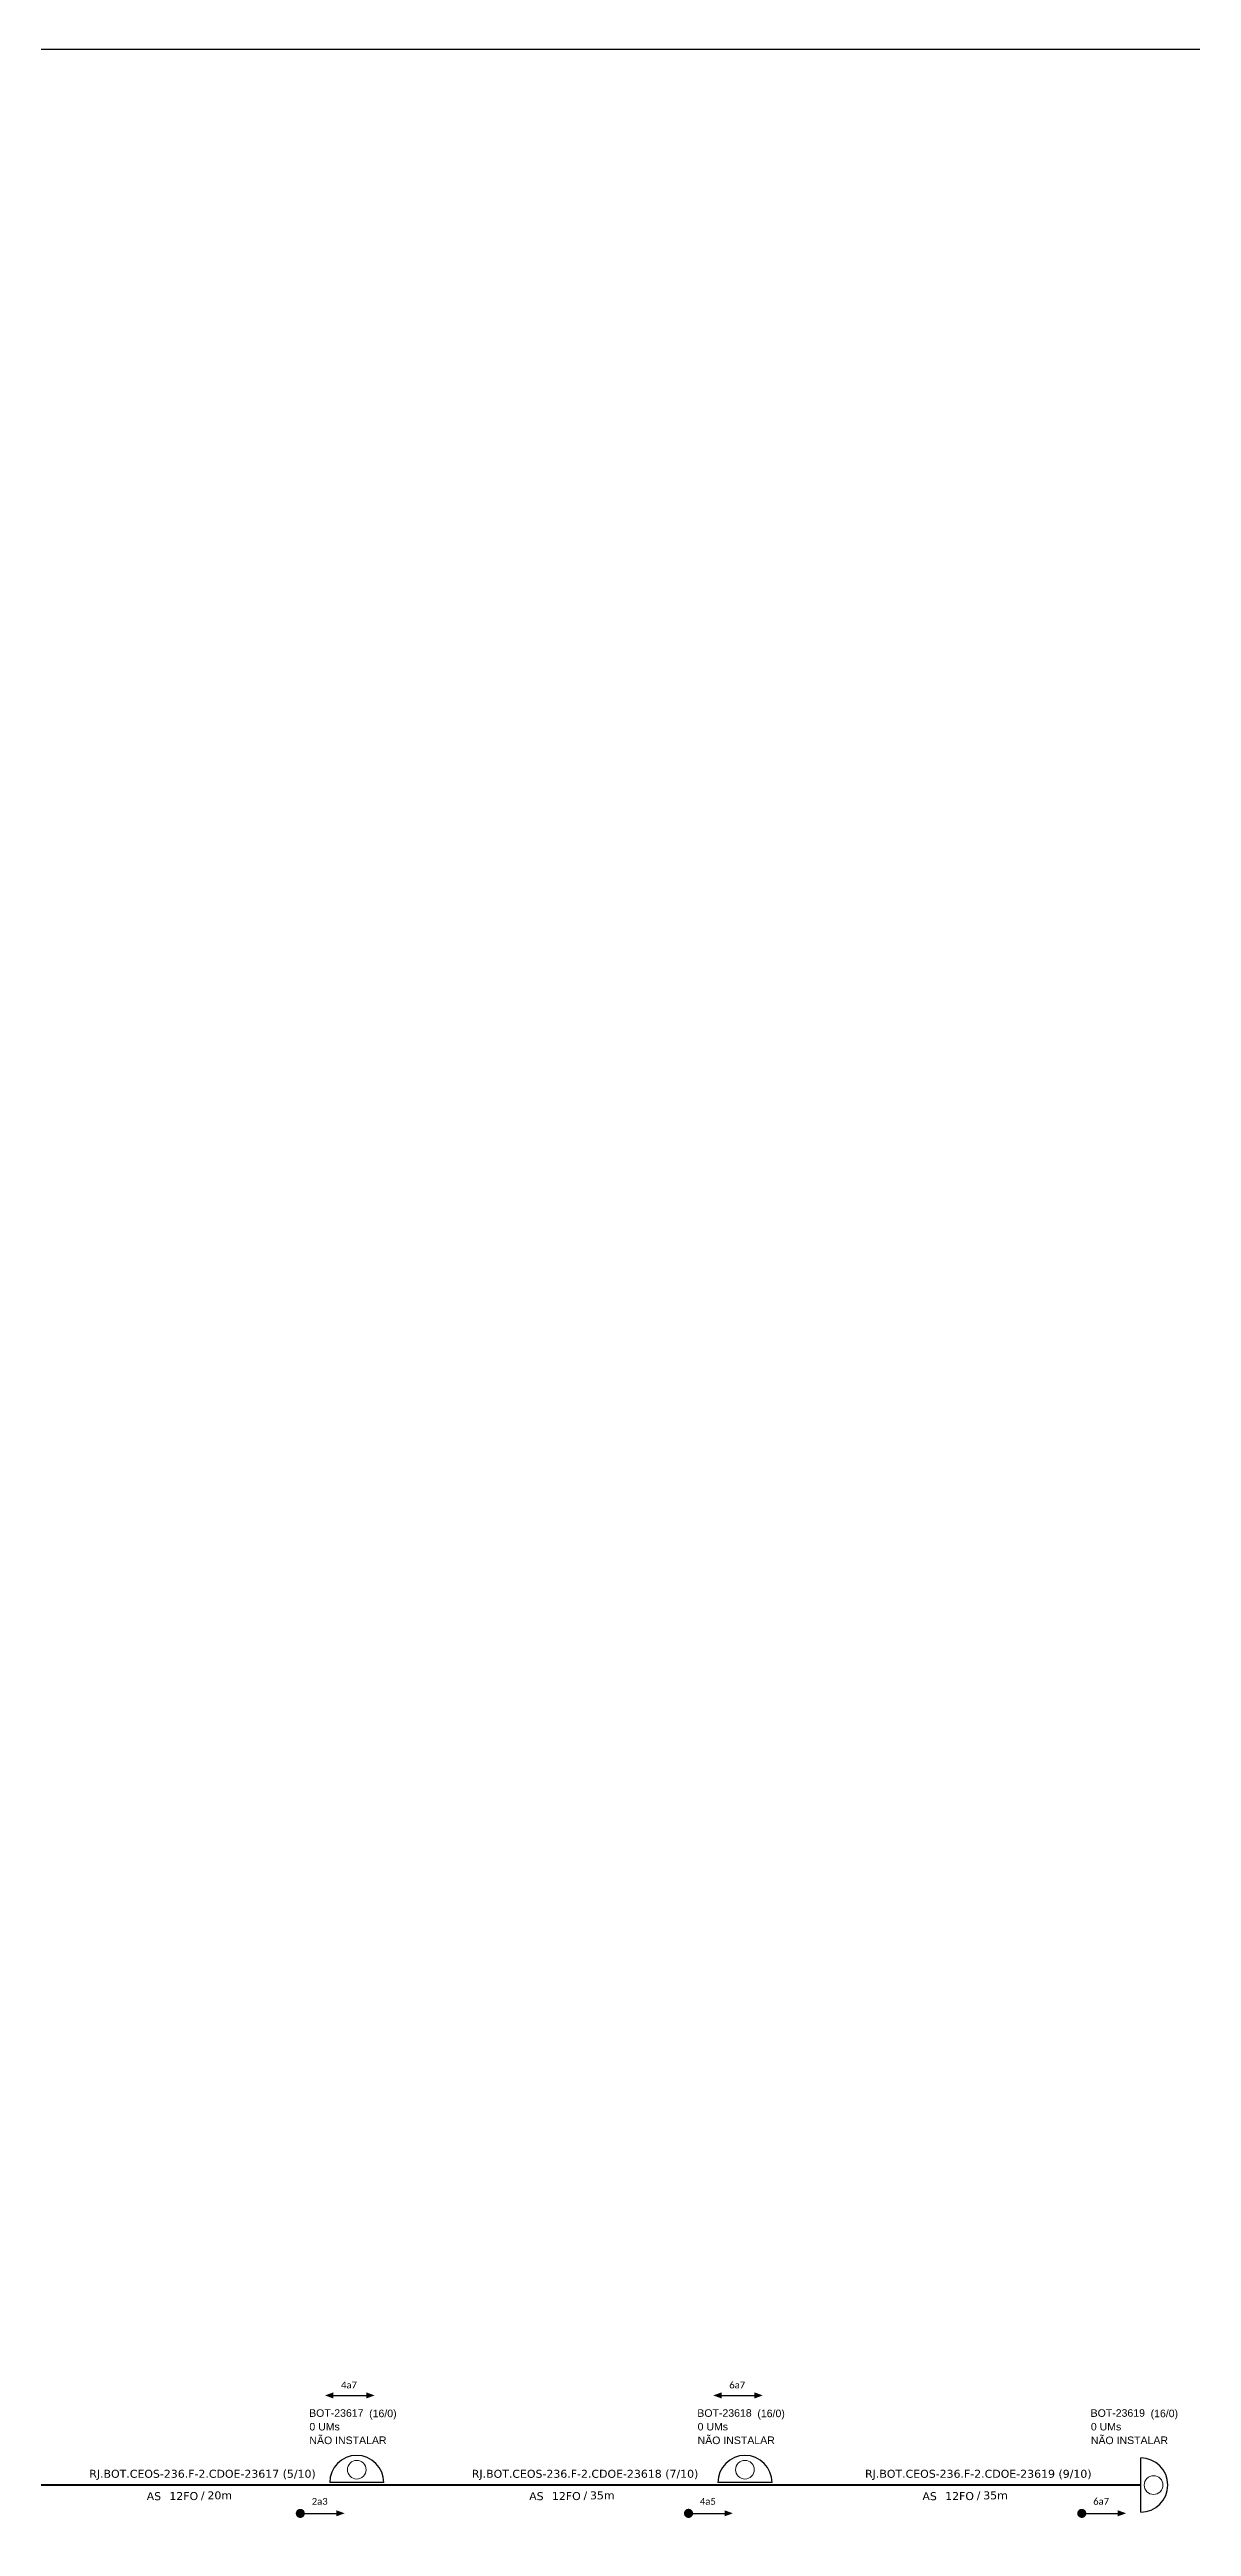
# Paper-space layout 'CDOI-23601' of a CAD drawing. Header units: metres, sheet in millimetres. Extents: x 1651 to 2489, y 1140 to 1734.
# Drawn here: x 2045.5 to 2227.6, y 1339.7 to 1734.3 of the extents above; entities that cross this region are included whole.
import ezdxf
from ezdxf.enums import TextEntityAlignment as Align

# ---------------------------------------------------------------- set-up
doc = ezdxf.new("R2010")
doc.units = ezdxf.units.M
doc.header["$LTSCALE"] = 0.5
for name, color, linetype, lineweight in [("20.0-LEGENDA DOS CDO'S", 1, 'Continuous', 0), ('20.2-CDO_POSTE', 1, 'Continuous', 5), ('40.1-ETIQUETAS', 1, 'Continuous', 20)]:
    doc.layers.add(name, color=color, linetype=linetype, lineweight=lineweight)
doc.layers.add('CAP a instalar', color=1, linetype='Continuous')
doc.layers.add('SETA', color=7, linetype='Continuous')
doc.styles.add('ARIAL', font='arial.ttf')
doc.styles.add('siredit', font='verdana.ttf')
doc.styles.get("Standard").update_dxf_attribs({"font": 'arial.ttf'})
doc.linetypes.add('FENCELINE1', pattern='A,0.25,-0.1,[133,ltypeshp.shx,S=0.1,R=0,X=-0.1,Y=0],-0.1,1', length=1.45)

# ---------------------------------------------------------------- blocks, each defined once
blk = doc.blocks.new('CDOE-TEXTO PADRÃO')
at = {"layer": "20.0-LEGENDA DOS CDO'S", "color": 0, "style": 'ARIAL'}
for tag, p in [('CDO_N', (0.49, 7.39)), ('CORDOALHA', (0.5, 4.33)), ('SAP', (0.51, 1.67)), ('SPLITER_1', (0.59, -0.91)), ('SPLITER_2', (0.6, -3.55)), ('(XX-XX_F)S', (0.54, -8.29)), ('(XX-XX_L)S', (0.55, -10.83)), ('UMS', (0.55, -13.15))]:
    blk.add_attdef(tag, p, '', height=1.7, rotation=0.118, dxfattribs=at)
blk.add_attdef('FIBRAS_UTILIZADAS', text='', height=1.7, rotation=0.118, dxfattribs=at).set_placement((19.77, 7.43), align=Align.CENTER)
blk = doc.blocks.new('ETIQUETA_RS5F')
at = {"layer": '40.1-ETIQUETAS', "color": 0, "style": 'siredit'}
blk.add_text('/', height=1.5, dxfattribs=at).set_placement((1.58, -1.95), align=Align.MIDDLE_RIGHT)
for tag, p in [('ETIQUETA_R_PRIMARIA', (1.21, 4.1)), ('ETIQUETA_R_SECUNDARIA', (1.21, 2.1)), ('F_ATIVAS/F_MORTAS', (1.14, -4.24))]:
    blk.add_attdef(tag, text='', height=1.5, dxfattribs=at).set_placement(p, align=Align.MIDDLE_CENTER)
for tag, p in [('TIPO_CABO', (-6.58, -2.12)), ('CAP_CABO', (0.4, -2.09))]:
    blk.add_attdef(tag, text='', height=1.5, dxfattribs=at).set_placement(p, align=Align.MIDDLE_RIGHT)
blk.add_attdef('METROS', text='', height=1.5, dxfattribs=at).set_placement((2.14, -1.95), align=Align.MIDDLE_LEFT)
for tag, p in [('FUSÃO_1', (0.85, -8.39)), ('FUSÃO_2', (0.85, -10.6)), ('FUSÃO_3', (0.85, -12.93)), ('FUSÃO_4', (0.85, -15.14)), ('FUSÃO_5', (0.85, -17.16))]:
    blk.add_attdef(tag, text='', height=1.5, dxfattribs=at).set_placement(p, align=Align.CENTER)

psp = doc.layouts.new('CDOI-23601')

# ---------------------------------------------------------------- linework, layer by layer
at = {"color": 8}
for p, q in [((2219.51, 1341.97, 2), (2219.51, 1350.61, 2)), ((2098.83, 1346.69, 2), (2090.19, 1346.69, 2)), ((2160.72, 1346.69, 2), (2152.08, 1346.69, 2))]:
    psp.add_line(p, q, dxfattribs=at)
psp.add_lwpolyline([(1650.84, 1140.34), (2489.4, 1140.34), (2489.4, 1734.34), (1650.84, 1734.34), (1650.84, 1140.34)])
at = {"elevation": 2}
for points in [[(2085.15, 1341.78, 0.727, 0.727, 1), (2085.87, 1341.78, 0.727, 0.727, 1)], [(2147.04, 1341.78, 0.727, 0.727, 1), (2147.77, 1341.78, 0.727, 0.727, 1)], [(2209.75, 1341.78, 0.727, 0.727, 1), (2210.47, 1341.78, 0.727, 0.727, 1)]]:
    psp.add_lwpolyline(points, format="xyseb", close=True, dxfattribs=at)
at = {"color": 8}
for centre, start, end in [((2094.51, 1346.69, 2), 0, 180), ((2156.4, 1346.69, 2), 0, 180), ((2219.51, 1346.29, 2), 270, 90)]:
    psp.add_arc(centre, 4.32, start, end, dxfattribs=at)
at = {"layer": '20.2-CDO_POSTE', "color": 8}
for centre in [(2094.51, 1348.74, 2), (2156.4, 1348.74, 2), (2221.56, 1346.29, 2)]:
    psp.add_circle(centre, 1.49, dxfattribs=at)
at = {"layer": 'CAP a instalar', "color": 8, "linetype": 'FENCELINE1', "ltscale": 7, "const_width": 0.339, "elevation": 2}
for points in [[(2094.51, 1346.29), (2033.22, 1346.29)], [(2156.4, 1346.29), (2094.51, 1346.29)], [(2219.51, 1346.29), (2156.4, 1346.29)]]:
    psp.add_lwpolyline(points, dxfattribs=at)
at = {"layer": 'SETA', "elevation": 2}
for points in [[(2090.28, 1360.56), (2096.53, 1360.56)], [(2152.18, 1360.56), (2158.42, 1360.56)], [(2085.51, 1341.78), (2091.76, 1341.78)], [(2147.4, 1341.78), (2153.65, 1341.78)], [(2210.11, 1341.78), (2216.36, 1341.78)]]:
    psp.add_lwpolyline(points, dxfattribs=at)
at = {"layer": 'SETA'}
for points in [[(2090.78, 1361.06, 2), (2089.45, 1360.57, 2), (2090.78, 1360.09, 2)], [(2096.03, 1361.06, 2), (2097.36, 1360.57, 2), (2096.03, 1360.09, 2)], [(2152.68, 1361.06, 2), (2151.35, 1360.57, 2), (2152.68, 1360.09, 2)], [(2157.92, 1361.06, 2), (2159.25, 1360.57, 2), (2157.92, 1360.09, 2)], [(2091.25, 1342.27, 2), (2092.59, 1341.79, 2), (2091.25, 1341.31, 2)], [(2153.15, 1342.27, 2), (2154.48, 1341.79, 2), (2153.15, 1341.31, 2)], [(2215.85, 1342.27, 2), (2217.19, 1341.79, 2), (2215.85, 1341.31, 2)]]:
    psp.add_solid(points, dxfattribs=at)

# ---------------------------------------------------------------- block references
at = {"layer": '20.2-CDO_POSTE', "color": 8}
ref = psp.add_blockref('CDOE-TEXTO PADRÃO', (2092.07, 1349.12, 2), dxfattribs=dict(at, xscale=0.7062101662744048, yscale=0.7062101662744048, zscale=0.7062101662744048))
ref.add_attrib('CDO_N', 'BOT-23617', (2086.92, 1357.16, 2), dxfattribs={"layer": "20.0-LEGENDA DOS CDO'S", "color": 0, "height": 1.2, "rotation": 0.118, "style": 'ARIAL'})
ref.add_attrib('CORDOALHA', '0 UMs', (2086.96, 1354.99, 2), dxfattribs={"layer": "20.0-LEGENDA DOS CDO'S", "color": 0, "height": 1.2, "rotation": 0.118, "style": 'ARIAL'})
ref.add_attrib('SAP', 'NÃO INSTALAR', (2086.96, 1352.81, 2), dxfattribs={"layer": "20.0-LEGENDA DOS CDO'S", "color": 0, "height": 1.2005, "rotation": 0.118, "style": 'ARIAL'})
ref.add_attrib('FIBRAS_UTILIZADAS', '  (16/0)', dxfattribs={"layer": "20.0-LEGENDA DOS CDO'S", "color": 0, "height": 1.2, "rotation": 0.118, "style": 'ARIAL'}).set_placement((2098.21, 1357.1, 2), align=Align.CENTER)
ref = psp.add_blockref('CDOE-TEXTO PADRÃO', (2153.96, 1349.12, 2), dxfattribs=dict(at, xscale=0.7062101662744048, yscale=0.7062101662744048, zscale=0.7062101662744048))
ref.add_attrib('CDO_N', 'BOT-23618', (2148.81, 1357.16, 2), dxfattribs={"layer": "20.0-LEGENDA DOS CDO'S", "color": 0, "height": 1.2, "rotation": 0.118, "style": 'ARIAL'})
ref.add_attrib('CORDOALHA', '0 UMs', (2148.86, 1354.99, 2), dxfattribs={"layer": "20.0-LEGENDA DOS CDO'S", "color": 0, "height": 1.2, "rotation": 0.118, "style": 'ARIAL'})
ref.add_attrib('SAP', 'NÃO INSTALAR', (2148.86, 1352.81, 2), dxfattribs={"layer": "20.0-LEGENDA DOS CDO'S", "color": 0, "height": 1.2005, "rotation": 0.118, "style": 'ARIAL'})
ref.add_attrib('FIBRAS_UTILIZADAS', '  (16/0)', dxfattribs={"layer": "20.0-LEGENDA DOS CDO'S", "color": 0, "height": 1.2, "rotation": 0.118, "style": 'ARIAL'}).set_placement((2160.11, 1357.1, 2), align=Align.CENTER)
ref = psp.add_blockref('CDOE-TEXTO PADRÃO', (2216.67, 1349.12, 2), dxfattribs=dict(at, xscale=0.7062101662744048, yscale=0.7062101662744048, zscale=0.7062101662744048))
ref.add_attrib('CDO_N', 'BOT-23619', (2211.52, 1357.16, 2), dxfattribs={"layer": "20.0-LEGENDA DOS CDO'S", "color": 0, "height": 1.2, "rotation": 0.118, "style": 'ARIAL'})
ref.add_attrib('CORDOALHA', '0 UMs', (2211.56, 1354.99, 2), dxfattribs={"layer": "20.0-LEGENDA DOS CDO'S", "color": 0, "height": 1.2, "rotation": 0.118, "style": 'ARIAL'})
ref.add_attrib('SAP', 'NÃO INSTALAR', (2211.56, 1352.81, 2), dxfattribs={"layer": "20.0-LEGENDA DOS CDO'S", "color": 0, "height": 1.2005, "rotation": 0.118, "style": 'ARIAL'})
ref.add_attrib('FIBRAS_UTILIZADAS', '  (16/0)', dxfattribs={"layer": "20.0-LEGENDA DOS CDO'S", "color": 0, "height": 1.2, "rotation": 0.118, "style": 'ARIAL'}).set_placement((2222.81, 1357.1, 2), align=Align.CENTER)
at = {"layer": '40.1-ETIQUETAS', "color": 8}
ref = psp.add_blockref('ETIQUETA_RS5F', (2068.91, 1346.31, 2), dxfattribs=dict(at, xscale=0.8474521861363898, yscale=0.8474521861363898, zscale=0.8474521861363898))
ref.add_attrib('ETIQUETA_R_SECUNDARIA', 'RJ.BOT.CEOS-236.F-2.CDOE-23617 (5/10)', dxfattribs={"color": 0, "height": 1.2712, "style": 'siredit'}).set_placement((2069.91, 1348.09, 2), align=Align.MIDDLE_CENTER)
ref.add_attrib('TIPO_CABO', 'AS', dxfattribs={"color": 0, "height": 1.271, "style": 'siredit'}).set_placement((2063.31, 1344.52, 2), align=Align.MIDDLE_RIGHT)
ref.add_attrib('CAP_CABO', '12FO', dxfattribs={"color": 0, "height": 1.271, "style": 'siredit'}).set_placement((2069.22, 1344.54, 2), align=Align.MIDDLE_RIGHT)
ref.add_attrib('METROS', '20m', dxfattribs={"color": 0, "height": 1.271, "style": 'siredit'}).set_placement((2070.7, 1344.65, 2), align=Align.MIDDLE_LEFT)
ref = psp.add_blockref('ETIQUETA_RS5F', (2129.91, 1346.31, 2), dxfattribs=dict(at, xscale=0.8474521861363898, yscale=0.8474521861363898, zscale=0.8474521861363898))
ref.add_attrib('ETIQUETA_R_SECUNDARIA', 'RJ.BOT.CEOS-236.F-2.CDOE-23618 (7/10)', dxfattribs={"color": 0, "height": 1.2712, "style": 'siredit'}).set_placement((2130.91, 1348.09, 2), align=Align.MIDDLE_CENTER)
ref.add_attrib('TIPO_CABO', 'AS', dxfattribs={"color": 0, "height": 1.271, "style": 'siredit'}).set_placement((2124.3, 1344.52, 2), align=Align.MIDDLE_RIGHT)
ref.add_attrib('CAP_CABO', '12FO', dxfattribs={"color": 0, "height": 1.271, "style": 'siredit'}).set_placement((2130.22, 1344.54, 2), align=Align.MIDDLE_RIGHT)
ref.add_attrib('METROS', '35m', dxfattribs={"color": 0, "height": 1.271, "style": 'siredit'}).set_placement((2131.7, 1344.65, 2), align=Align.MIDDLE_LEFT)
ref = psp.add_blockref('ETIQUETA_RS5F', (2192.61, 1346.31, 2), dxfattribs=dict(at, xscale=0.8474521861363898, yscale=0.8474521861363898, zscale=0.8474521861363898))
ref.add_attrib('ETIQUETA_R_SECUNDARIA', 'RJ.BOT.CEOS-236.F-2.CDOE-23619 (9/10)', dxfattribs={"color": 0, "height": 1.2712, "style": 'siredit'}).set_placement((2193.61, 1348.09, 2), align=Align.MIDDLE_CENTER)
ref.add_attrib('TIPO_CABO', 'AS', dxfattribs={"color": 0, "height": 1.271, "style": 'siredit'}).set_placement((2187, 1344.52, 2), align=Align.MIDDLE_RIGHT)
ref.add_attrib('CAP_CABO', '12FO', dxfattribs={"color": 0, "height": 1.271, "style": 'siredit'}).set_placement((2192.92, 1344.54, 2), align=Align.MIDDLE_RIGHT)
ref.add_attrib('METROS', '35m', dxfattribs={"color": 0, "height": 1.271, "style": 'siredit'}).set_placement((2194.4, 1344.65, 2), align=Align.MIDDLE_LEFT)

# ---------------------------------------------------------------- texts
at = {"char_height": 1.0898, "width": 18.4245, "attachment_point": 5}
for s, insert in [('\\C7;\\fCalibri|b0|i0|c0|p34;4a7', (2093.27, 1362.23, 2)), ('\\C7;\\fCalibri|b0|i0|c0|p34;6a7', (2155.17, 1362.23, 2)), ('\\C7;\\fCalibri|b0|i0|c0|p34;2a3', (2088.6, 1343.69, 2)), ('\\C7;\\fCalibri|b0|i0|c0|p34;4a5', (2150.49, 1343.69, 2)), ('\\C7;\\fCalibri|b0|i0|c0|p34;6a7', (2213.2, 1343.69, 2))]:
    psp.add_mtext(s, dxfattribs=dict(at, insert=insert))

doc.saveas('drawing.dxf')
